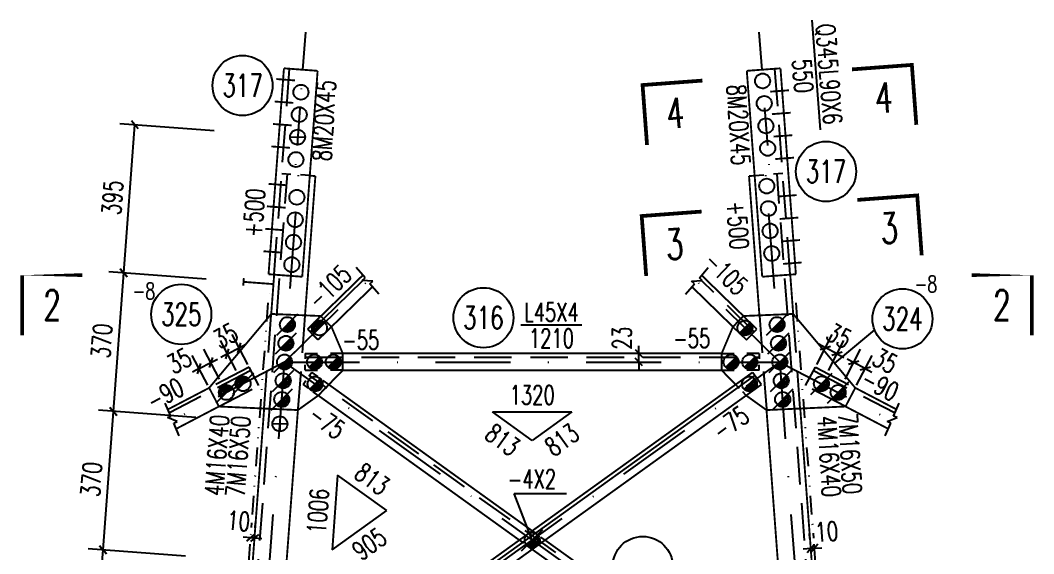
# Model space of a CAD drawing. Header units: millimetres. Extents: x 25936 to 26777, y -10793 to -10199.
# Drawn here: x 26075.6 to 26210.7, y -10381.1 to -10310 of the extents above; entities that cross this region are included whole.
import ezdxf
from ezdxf.enums import TextEntityAlignment as Align

# ---------------------------------------------------------------- set-up
doc = ezdxf.new("R2010")
doc.units = ezdxf.units.MM
doc.header["$LTSCALE"] = 10
for name, pattern in [('DASHDOT', [1, 0.5, -0.25, 0, -0.25]), ('DASHDOTX2', [2, 1, -0.5, 0, -0.5]), ('DASHED', [0.75, 0.5, -0.25]), ('DIVIDE2', [0.625, 0.25, -0.125, 0, -0.125, 0, -0.125])]:
    doc.linetypes.add(name, pattern=pattern)
for name, color, linetype in [('1', 1, 'DASHED'), ('2', 1, 'Continuous'), ('3', 1, 'Continuous'), ('4', 2, 'DASHDOTX2'), ('5', 2, 'DASHDOT'), ('7', 3, 'DIVIDE2')]:
    doc.layers.add(name, color=color, linetype=linetype)
doc.styles.add('DXT', font='simplex.shx', dxfattribs={"width": 0.72, "bigfont": 'hztxt.shx'})
doc.styles.get("Standard").update_dxf_attribs({"font": 'SIMPLEX.shx', "width": 0.7, "bigfont": 'gbhzfs.shx'})
doc.dimstyles.new('BZ$0', dxfattribs={"dimtxt": 2.5, "dimasz": 1, "dimexe": 2, "dimexo": 2, "dimgap": 1, "dimtad": 1, "dimdec": 0, "dimlfac": 20, "dimzin": 12, "dimdsep": 46, "dimtxsty": 'DXT', "dimblk": 'OBLIQUE', "dimcen": 0.09, "dimclrd": 1, "dimclre": 1, "dimclrt": 7, "dimadec": 4, "dimazin": 3, "dimtfac": 1.4, "dimtdec": 0, "dimtix": 1, "dimtmove": 2, "dimatfit": 3, "dimldrblk": 'OBLIQUE', "dimfxl": 1, "dimtolj": 1, "dimtzin": 0, "dimarcsym": 0})

# ---------------------------------------------------------------- blocks, each defined once
blk = doc.blocks.new('M16X50')
for p, q in [((-0.2828427124746191, -0.2828427124746191), (0.282842712474619, 0.282842712474619)), ((-0.1414200067520142, -0.1414200067520142), (0.1414200067520142, 0.1414200067520142))]:
    blk.add_line(p, q)
blk.add_circle((0, 0), 0.2000000029802322)
for radius in [0.1599984774463594, 0.1199988633531256, 0.0799992387231797, 0.0399996193615898]:
    blk.add_arc((0, 0), radius, 225.0000000000001, 45.00000000000005)
blk = doc.blocks.new('_Oblique')
at = {"color": 0, "linetype": 'ByBlock', "lineweight": -2}
blk.add_line((-0.5, -0.5), (0.5, 0.5), dxfattribs=at)
blk = doc.blocks.new('*D32')
at = {"layer": '3', "color": 1, "lineweight": -2}
for p, q in [((26101.44587418451, -10324.76367352339), (26088.88822183345, -10323.82448413197)), ((26089.40867787931, -10343.68175999059), (26090.88265161592, -10323.97364794391)), ((26100.37748957029, -10344.5021196636), (26087.41424809684, -10343.53259617865))]:
    blk.add_line(p, q, dxfattribs=at)
at = {"layer": 'Defpoints', "color": 0}
for p in [(26090.88265161592, -10323.97364794391), (26103.44030396699, -10324.91283733532), (26102.37191935276, -10344.65128347554)]:
    blk.add_point(p, dxfattribs=at)
at = {"layer": '3', "color": 1, "lineweight": -2}
for p, rotation in [((26090.88265161592, -10323.97364794391), 85.72279999990117), ((26089.40867787931, -10343.68175999059), 265.7227999999012)]:
    blk.add_blockref('_Oblique', p, dxfattribs=dict(at, rotation=rotation))
at = {"layer": '3', "color": 7, "insert": (26087.90193124234, -10333.65989467882), "char_height": 2.5, "attachment_point": 5, "rotation": 85.72279999990116, "style": 'DXT'}
blk.add_mtext('\\A1;395', dxfattribs=at)
blk = doc.blocks.new('*D33')
at = {"layer": '3', "color": 1, "lineweight": -2}
for p, q in [((26100.37748957029, -10344.5021196636), (26087.41424809681, -10343.53259617865)), ((26088.02891227132, -10362.13024012572), (26089.40867787928, -10343.68175999058)), ((26098.99798957028, -10362.95061966361), (26086.03448248886, -10361.98107631379))]:
    blk.add_line(p, q, dxfattribs=at)
at = {"layer": 'Defpoints', "color": 0}
for p in [(26089.40867787928, -10343.68175999058), (26102.37191935276, -10344.65128347554), (26100.99241935275, -10363.09978347554)]:
    blk.add_point(p, dxfattribs=at)
at = {"layer": '3', "color": 1, "lineweight": -2}
for p, rotation in [((26089.40867787928, -10343.68175999058), 85.72279999990117), ((26088.02891227132, -10362.13024012572), 265.7227999999012)]:
    blk.add_blockref('_Oblique', p, dxfattribs=dict(at, rotation=rotation))
at = {"layer": '3', "color": 7, "insert": (26086.47506157002, -10352.73819076973), "char_height": 2.5, "attachment_point": 5, "rotation": 85.72279999990116, "style": 'DXT'}
blk.add_mtext('\\A1;370', dxfattribs=at)
blk = doc.blocks.new('*D34')
at = {"layer": '3', "color": 1, "lineweight": -2}
for p, q in [((26098.99798957028, -10362.95061966361), (26086.03448248892, -10361.98107631379)), ((26086.64914388221, -10380.57875744794), (26088.02891227139, -10362.13024012572)), ((26097.61798957028, -10381.3991196636), (26084.65471409974, -10380.429593636))]:
    blk.add_line(p, q, dxfattribs=at)
at = {"layer": 'Defpoints', "color": 0}
for p in [(26088.02891227139, -10362.13024012572), (26100.99241935275, -10363.09978347554), (26099.61241935275, -10381.54828347554)]:
    blk.add_point(p, dxfattribs=at)
at = {"layer": '3', "color": 1, "lineweight": -2}
for p, rotation in [((26088.02891227139, -10362.13024012572), 85.72279999990117), ((26086.64914388221, -10380.57875744794), 265.7227999999012)]:
    blk.add_blockref('_Oblique', p, dxfattribs=dict(at, rotation=rotation))
at = {"layer": '3', "color": 7, "insert": (26085.09529457152, -10371.18668949841), "char_height": 2.5, "attachment_point": 5, "rotation": 85.72279999990116, "style": 'DXT'}
blk.add_mtext('\\A1;370', dxfattribs=at)
blk = doc.blocks.new('*D35')
at = {"layer": '3', "color": 1, "lineweight": -2}
for p, q in [((26097.61798957028, -10381.3991196636), (26084.65471409975, -10380.429593636)), ((26085.26937827427, -10399.02723758307), (26086.64914388222, -10380.57875744794)), ((26096.23848957026, -10399.84761966361), (26083.2749484918, -10398.87807377113))]:
    blk.add_line(p, q, dxfattribs=at)
at = {"layer": 'Defpoints', "color": 0}
for p in [(26086.64914388222, -10380.57875744794), (26099.61241935275, -10381.54828347554), (26098.23291935274, -10399.99678347554)]:
    blk.add_point(p, dxfattribs=at)
at = {"layer": '3', "color": 1, "lineweight": -2}
for p, rotation in [((26086.64914388222, -10380.57875744794), 85.72279999990117), ((26085.26937827427, -10399.02723758307), 265.7227999999012)]:
    blk.add_blockref('_Oblique', p, dxfattribs=dict(at, rotation=rotation))
at = {"layer": '3', "color": 7, "insert": (26083.71552757297, -10389.63518822708), "char_height": 2.5, "attachment_point": 5, "rotation": 85.72279999990116, "style": 'DXT'}
blk.add_mtext('\\A1;370', dxfattribs=at)
blk = doc.blocks.new('M20X45')
blk.add_circle((0, 0), 0.2000000029802322)
blk = doc.blocks.new('M16X40')
blk.add_line((-0.1414200067520142, -0.1414200067520142), (0.1414200067520142, 0.1414200067520142))
blk.add_circle((0, 0), 0.2000000029802322)
for radius in [0.1599984774463594, 0.1199988633531256, 0.0799992387231797, 0.0399996193615898]:
    blk.add_arc((0, 0), radius, 225.0000000000001, 45.00000000000005)
blk = doc.blocks.new('*D77')
at = {"color": 1, "lineweight": -2}
for p, q in [((26181.74751672269, -10355.86043586868), (26183.8253160129, -10351.88272831878)), ((26183.29841777615, -10356.6705660926), (26185.37621706637, -10352.69285854269)), ((26182.89931758948, -10353.65544570173), (26182.012958898, -10353.19244649002)), ((26184.45021864294, -10354.46557592565), (26182.89931758948, -10353.65544570173)), ((26184.45021864294, -10354.46557592565), (26185.33657733442, -10354.92857513736))]:
    blk.add_line(p, q, dxfattribs=at)
at = {"layer": 'Defpoints', "color": 0}
for p in [(26182.89931758948, -10353.65544570173), (26180.82151829926, -10357.63315325163), (26182.37241935273, -10358.44328347555)]:
    blk.add_point(p, dxfattribs=at)
at = {"color": 1, "lineweight": -2}
for p, rotation in [((26182.89931758948, -10353.65544570173), 332.4191888642363), ((26184.45021864294, -10354.46557592565), 152.4191888642362)]:
    blk.add_blockref('_Oblique', p, dxfattribs=dict(at, rotation=rotation))
at = {"color": 7, "insert": (26184.71651634256, -10352.06620375787), "char_height": 2.5, "attachment_point": 5, "rotation": 332.4191888642363, "style": 'DXT'}
blk.add_mtext('\\A1;35', dxfattribs=at)
blk = doc.blocks.new('*D79')
at = {"color": 1, "lineweight": -2}
for p, q in [((26180.84593530164, -10379.03895476121), (26180.7983934407, -10378.40328808334)), ((26181.34453573205, -10379.00166416041), (26181.29699387111, -10378.36599748254)), ((26180.94755793874, -10380.3977178145), (26179.95034307316, -10380.47230006351)), ((26180.94755793874, -10380.3977178145), (26181.44615836915, -10380.3604272137)), ((26181.44615836915, -10380.3604272137), (26182.44337323472, -10380.28584496469))]:
    blk.add_line(p, q, dxfattribs=at)
at = {"layer": 'Defpoints', "color": 0}
for p in [(26180.99509979967, -10381.03338449236), (26181.44615836915, -10380.3604272137), (26181.49370023008, -10380.99609389157)]:
    blk.add_point(p, dxfattribs=at)
at = {"color": 1, "lineweight": -2}
for p, rotation in [((26181.44615836915, -10380.3604272137), 184.2772197102743), ((26180.94755793874, -10380.3977178145), 4.277219710274336)]:
    blk.add_blockref('_Oblique', p, dxfattribs=dict(at, rotation=rotation))
at = {"color": 7, "insert": (26183.07121513941, -10378.13533906654), "char_height": 2.5, "attachment_point": 5, "rotation": 4.277219710274306, "style": 'DXT'}
blk.add_mtext('\\A1;10', dxfattribs=at)
blk = doc.blocks.new('*D80')
at = {"color": 1, "lineweight": -2}
for p, q in [((26185.51446755914, -10357.82852300329), (26187.59226684936, -10353.85081545339)), ((26186.66626842593, -10355.62353283634), (26185.77990973446, -10355.16053362463)), ((26187.06536861261, -10358.63865322721), (26189.14316790282, -10354.66094567731)), ((26188.2171694794, -10356.43366306026), (26186.66626842593, -10355.62353283634)), ((26188.2171694794, -10356.43366306026), (26189.10352817087, -10356.89666227197))]:
    blk.add_line(p, q, dxfattribs=at)
at = {"layer": 'Defpoints', "color": 0}
for p in [(26186.66626842593, -10355.62353283634), (26184.58846913572, -10359.60124038624), (26186.13937018918, -10360.41137061016)]:
    blk.add_point(p, dxfattribs=at)
at = {"color": 1, "lineweight": -2}
for p, rotation in [((26186.66626842593, -10355.62353283634), 332.4191888642363), ((26188.2171694794, -10356.43366306026), 152.4191888642362)]:
    blk.add_blockref('_Oblique', p, dxfattribs=dict(at, rotation=rotation))
at = {"color": 7, "insert": (26190.8578046688, -10355.38960016811), "char_height": 2.5, "attachment_point": 5, "rotation": 332.4191888642363, "style": 'DXT'}
blk.add_mtext('\\A1;35', dxfattribs=at)
blk = doc.blocks.new('*D81')
at = {"color": 1, "lineweight": -2}
for p, q in [((26104.3674209293, -10356.6705660926), (26102.28962163909, -10352.6928585427)), ((26105.91832198277, -10355.86043586868), (26103.84052269256, -10351.88272831878)), ((26103.21562006251, -10354.46557592566), (26104.76652111598, -10353.65544570174)), ((26104.76652111598, -10353.65544570174), (26105.65287980746, -10353.19244649002)), ((26103.21562006251, -10354.46557592566), (26102.32926137104, -10354.92857513737))]:
    blk.add_line(p, q, dxfattribs=at)
at = {"layer": 'Defpoints', "color": 0}
for p in [(26104.76652111598, -10353.65544570174), (26106.84432040619, -10357.63315325163), (26105.29341935272, -10358.44328347555)]:
    blk.add_point(p, dxfattribs=at)
at = {"color": 1, "lineweight": -2}
for p, rotation in [((26103.21562006251, -10354.46557592566), 27.5808111357637), ((26104.76652111598, -10353.65544570174), 207.5808111357637)]:
    blk.add_blockref('_Oblique', p, dxfattribs=dict(at, rotation=rotation))
at = {"color": 7, "insert": (26102.94932236289, -10352.06620375788), "char_height": 2.5, "attachment_point": 5, "rotation": 27.580811135763728, "style": 'DXT'}
blk.add_mtext('\\A1;35', dxfattribs=at)
blk = doc.blocks.new('*D82')
at = {"color": 1, "lineweight": -2}
for p, q in [((26106.42702602305, -10377.58795843003), (26106.47456788399, -10376.95229175217)), ((26106.92562645346, -10377.62524903083), (26106.9731683144, -10376.98958235296)), ((26106.32540338595, -10378.94672148332), (26105.32818852037, -10378.87213923431)), ((26106.82400381636, -10378.98401208412), (26106.32540338595, -10378.94672148332)), ((26106.82400381636, -10378.98401208412), (26107.82121868194, -10379.05859433313))]:
    blk.add_line(p, q, dxfattribs=at)
at = {"layer": 'Defpoints', "color": 0}
for p in [(26106.27786152502, -10379.58238816119), (26106.32540338595, -10378.94672148332), (26106.77646195543, -10379.61967876199)]:
    blk.add_point(p, dxfattribs=at)
at = {"color": 1, "lineweight": -2}
for p, rotation in [((26106.32540338595, -10378.94672148332), 355.7227802897257), ((26106.82400381636, -10378.98401208412), 175.7227802897257)]:
    blk.add_blockref('_Oblique', p, dxfattribs=dict(at, rotation=rotation))
at = {"color": 7, "insert": (26104.70034661575, -10376.72163333616), "char_height": 2.5, "attachment_point": 5, "rotation": 355.7227802897257, "style": 'DXT'}
blk.add_mtext('\\A1;10', dxfattribs=at)
blk = doc.blocks.new('*D83')
at = {"color": 1, "lineweight": -2}
for p, q in [((26102.15137114631, -10357.82852300329), (26100.0735718561, -10353.85081545339)), ((26100.60047009284, -10358.63865322721), (26098.52267080263, -10354.66094567731)), ((26100.99957027952, -10355.62353283634), (26101.885928971, -10355.16053362463)), ((26099.44866922605, -10356.43366306026), (26098.56231053458, -10356.89666227198)), ((26099.44866922605, -10356.43366306026), (26100.99957027952, -10355.62353283634))]:
    blk.add_line(p, q, dxfattribs=at)
at = {"layer": 'Defpoints', "color": 0}
for p in [(26100.99957027952, -10355.62353283634), (26101.52646851627, -10360.41137061016), (26103.07736956973, -10359.60124038624)]:
    blk.add_point(p, dxfattribs=at)
at = {"color": 1, "lineweight": -2}
for p, rotation in [((26100.99957027952, -10355.62353283634), 207.5808111357637), ((26099.44866922605, -10356.43366306026), 27.5808111357637)]:
    blk.add_blockref('_Oblique', p, dxfattribs=dict(at, rotation=rotation))
at = {"color": 7, "insert": (26096.80803403668, -10355.38960016811), "char_height": 2.5, "attachment_point": 5, "rotation": 27.580811135763728, "style": 'DXT'}
blk.add_mtext('\\A1;35', dxfattribs=at)
blk = doc.blocks.new('*D84')
at = {"color": 1, "lineweight": -2}
for p, q in [((26158.04006541695, -10354.39928347554), (26158.04006541695, -10353.39928347554)), ((26158.04006541695, -10355.54928347554), (26158.04006541695, -10354.39928347554)), ((26158.04006541695, -10355.54928347554), (26158.04006541695, -10356.54928347554))]:
    blk.add_line(p, q, dxfattribs=at)
at = {"layer": 'Defpoints', "color": 0}
for p in [(26158.04006541694, -10354.39928347554), (26158.04006541695, -10354.39928347554), (26158.04006541694, -10355.54928347554)]:
    blk.add_point(p, dxfattribs=at)
at = {"color": 1, "lineweight": -2}
for p, rotation in [((26158.04006541695, -10354.39928347554), 270), ((26158.04006541695, -10355.54928347554), 90)]:
    blk.add_blockref('_Oblique', p, dxfattribs=dict(at, rotation=rotation))
at = {"color": 7, "insert": (26155.79006541694, -10352.38456122881), "char_height": 2.5, "attachment_point": 5, "rotation": 90, "style": 'DXT'}
blk.add_mtext('\\A1;23', dxfattribs=at)

msp = doc.modelspace()

# ---------------------------------------------------------------- linework, layer by layer
for p, q in [((26181.09622032699, -10310.03573324133), (26182.18672032698, -10324.61973324133)), ((26121.55855375689, -10344.3566267572), (26120.37246228422, -10342.96397403899)), ((26166.10728494856, -10344.3566267572), (26167.29337642123, -10342.96397403899)), ((26114.24391935271, -10351.52728347555), (26121.26335650503, -10344.68766683841)), ((26121.17789944749, -10344.68082160098), (26121.55855375689, -10344.3566267572)), ((26122.58759775385, -10344.79374053223), (26121.17789944749, -10344.68082160098)), ((26165.07824095159, -10344.79374053223), (26166.48793925796, -10344.68082160098)), ((26166.48793925796, -10344.68082160098), (26166.10728494856, -10344.3566267572)), ((26122.20694344445, -10345.11793537601), (26122.58759775385, -10344.79374053223)), ((26123.39303491712, -10346.51058809423), (26122.20694344445, -10345.11793537601)), ((26164.27280378833, -10346.51058809423), (26165.458895261, -10345.11793537601)), ((26165.458895261, -10345.11793537601), (26165.07824095159, -10344.79374053223)), ((26150.45791935271, -10350.64928347554), (26142.33291935271, -10350.64928347554)), ((26110.24191935271, -10402.80278347554), (26173.49641935271, -10357.33228347554)), ((26095.67353403666, -10362.76416282709), (26094.94192248858, -10361.04695927806)), ((26191.99230466879, -10362.76416282709), (26192.72391621688, -10361.04695927806)), ((26095.21354233372, -10362.96014148209), (26095.67353403666, -10362.76416282709)), ((26096.52548304961, -10363.48816757799), (26095.21354233372, -10362.96014148209)), ((26096.06549134666, -10363.68414623299), (26096.52548304961, -10363.48816757799)), ((26191.14035565584, -10363.48816757799), (26192.45229637174, -10362.96014148209)), ((26191.60034735879, -10363.68414623299), (26191.14035565584, -10363.48816757799)), ((26192.45229637174, -10362.96014148209), (26191.99230466879, -10362.76416282709)), ((26096.79710289475, -10365.40134978202), (26096.06549134666, -10363.68414623299)), ((26190.8687358107, -10365.40134978202), (26191.60034735879, -10363.68414623299))]:
    msp.add_line(p, q)
at = {"color": 3}
msp.add_line((26189.4412756292, -10351.25609831597), (26184.12940127116, -10355.71844904533), dxfattribs=at)
for points, const_width in [([(26108.69891935269, -10343.85778347554), (26110.74991935272, -10316.43428347554)], 0.25), ([(26110.74991935272, -10316.43428347554), (26115.23741935271, -10316.76978347554)], 0.25), ([(26176.91591935269, -10316.43428347554), (26172.4284193527, -10316.76978347554)], 0.25), ([(26178.96691935273, -10343.85778347554), (26176.91591935269, -10316.43428347554)], 0.25), ([(26115.23741935271, -10316.76978347554), (26113.18641935271, -10344.19328347554)], 0.25), ([(26172.4284193527, -10316.76978347554), (26174.47941935268, -10344.19328347554)], 0.25), ([(26114.94141935271, -10330.78678347553), (26113.55401091208, -10349.33599285586)], 0.25), ([(26114.19341935272, -10330.73078347554), (26114.94141935271, -10330.78678347553)], 0.25), ([(26173.4724193527, -10330.73078347554), (26172.72441935271, -10330.78678347553)], 0.25), ([(26172.72441935271, -10330.78678347553), (26174.11182779333, -10349.33599285586)], 0.25), ([(26113.18641935271, -10344.19328347554), (26108.69891935269, -10343.85778347554)], 0.25), ([(26109.0553485924, -10349.14887071247), (26109.44691935271, -10343.91328347553)], 0.25), ([(26113.89541935272, -10351.16928347554), (26121.25405417038, -10343.99909769083)], 0.25), ([(26171.97998132527, -10349.42466714438), (26166.41184203262, -10343.99903017992)], 0.25), ([(26174.47941935268, -10344.19328347554), (26178.96691935273, -10343.85778347554)], 0.25), ([(26178.61032209874, -10349.14662423881), (26178.21891935271, -10343.91328347553)], 0.25), ([(26122.55366114793, -10345.52503496599), (26115.2909193527, -10352.60178347554)], 0.25), ([(26165.11217031898, -10345.52504346514), (26170.58429058472, -10350.85701518088)], 0.25), ([(26109.05534859244, -10349.14887071247), (26100.78550051953, -10358.99309779984)], 0.2499999999999999), ([(26115.68585738019, -10349.42466714438), (26109.05534859244, -10349.14887071247)], 0.2499999999999999), ([(26170.58429058472, -10350.85701518088), (26171.97998132527, -10349.42466714438)], 0.25), ([(26171.97998132527, -10349.42466714438), (26178.61049011302, -10349.14887071247)], 0.25), ([(26178.61049011302, -10349.14887071247), (26186.88033818592, -10358.99309779984)], 0.25), ([(26115.2909193527, -10352.60178347554), (26113.89541935272, -10351.16928347554)], 0.25), ([(26118.58291935274, -10354.39928347554), (26117.08154812072, -10350.85701518088)], 0.25), ([(26169.0829193527, -10354.39928347554), (26170.58429058472, -10350.85701518088)], 0.25), ([(26118.58291935271, -10356.64928347554), (26118.58291935271, -10354.39928347554)], 0.25), ([(26118.58291935271, -10354.39928347554), (26169.08291935271, -10354.39928347554)], 0.25), ([(26169.08291935271, -10356.64928347554), (26169.08291935271, -10354.39928347554)], 0.25), ([(26109.94991935271, -10402.39678347553), (26173.20441935269, -10356.92628347554)], 0.25), ([(26115.32391935272, -10360.00928347554), (26118.58291935271, -10356.64928347554)], 0.25), ([(26169.08291935271, -10356.64928347554), (26118.58291935271, -10356.64928347554)], 0.25), ([(26170.93441935273, -10358.55828347554), (26169.08291935271, -10356.64928347554)], 0.25), ([(26173.20441935269, -10356.92628347554), (26174.37191935273, -10358.55028347553)], 0.25), ([(26100.78550051953, -10358.99309779984), (26095.29008310253, -10361.86414517879)], 0.2499999999999999), ([(26102.08216184241, -10361.47501268217), (26100.78550051953, -10358.99309779984)], 0.2499999999999999), ([(26174.37191935273, -10358.55028347553), (26111.11741935272, -10404.02078347554)], 0.25), ([(26143.83291935274, -10378.04028347554), (26116.73141935269, -10358.55828347554)], 0.25), ([(26185.58367686305, -10361.47501268217), (26186.88033818592, -10358.99309779984)], 0.25), ([(26186.88033818592, -10358.99309779984), (26192.37575560292, -10361.86414517879)], 0.25), ([(26112.61041935271, -10361.94978347554), (26115.32391935272, -10360.00928347554)], 0.25), ([(26115.32391935272, -10360.00928347554), (26142.11991935269, -10379.27178347553)], 0.25), ([(26175.05541935268, -10361.94978347554), (26172.3419193527, -10360.00928347554)], 0.25), ([(26096.39105579626, -10364.44829550011), (26102.08216184418, -10361.47501268124)], 0.2499999999999999), ([(26112.61045004811, -10361.94937302418), (26102.08216184241, -10361.47501268217)], 0.2499999999999999), ([(26105.49178160424, -10396.7963657056), (26108.11315080964, -10361.74674365431)], 0.25), ([(26112.61041935271, -10361.94978347554), (26109.97935705988, -10397.13177881962)], 0.25), ([(26175.05538865735, -10361.94937302418), (26185.58367686305, -10361.47501268217)], 0.25), ([(26175.05541935268, -10361.94978347554), (26177.68650511036, -10397.1320925862)], 0.25), ([(26182.17406305087, -10396.79644525739), (26179.55299418646, -10361.75083898468)], 0.25), ([(26191.2747829092, -10364.44829550011), (26185.58367686127, -10361.47501268124)], 0.25), ([(26174.58770823299, -10400.1483394769), (26145.5459193527, -10379.27178347553)], 0.25), ([(26143.83291935274, -10380.50328347554), (26173.13217569706, -10401.56509754771)], 0.25)]:
    msp.add_lwpolyline(points, dxfattribs=dict(const_width=const_width))
at = {"color": 2}
for points, const_width in [([(26186.4461931305, -10316.57648179585), (26194.42391314669, -10315.97983839865), (26195.0205565439, -10323.95755841483)], 0.4999999999999998), ([(26166.51555627537, -10318.06708228958), (26158.53783763446, -10318.66374407537), (26159.13449942024, -10326.64146271628)], 0.4999999999999998), ([(26187.1589099825, -10333.96000852951), (26195.13662999869, -10333.3633651323), (26195.7332733959, -10341.34108514848)], 0.4999999999999998), ([(26166.40248222856, -10335.51236703516), (26158.4247629, -10336.10901962665), (26159.02141549147, -10344.08673895519)], 0.4999999999999999), ([(26083.8637562491, -10343.97459480548), (26075.8637562491, -10343.97459480547), (26075.86375624907, -10351.97459480547)], 0.5), ([(26202.41260998436, -10343.97459480548), (26210.41260998437, -10343.97459480547), (26210.4126099844, -10351.97459480547)], 0.5)]:
    msp.add_lwpolyline(points, dxfattribs=dict(at, const_width=const_width))
for centre in [(26105.23753410645, -10318.71723486923), (26182.98300345326, -10330.17121552347), (26097.07015667554, -10349.19905561612), (26137.33291935271, -10349.64928347554), (26193.16756933186, -10349.80188538743), (26158.56091935272, -10382.77728347554)]:
    msp.add_circle(centre, 4)
at = {"layer": '1'}
for p, q in [((26109.44691935271, -10343.91328347554), (26111.4979193527, -10316.49028347554)), ((26178.2189193527, -10343.91328347554), (26176.16791935271, -10316.49028347554)), ((26085.17541935271, -10678.49828347554), (26111.2014193527, -10330.50728347554)), ((26110.4539193527, -10330.45128347554), (26111.6879193527, -10330.54328347554)), ((26110.4539193527, -10330.45128347554), (26110.4539193527, -10330.45128347554)), ((26110.4539193527, -10330.45128347554), (26110.4539193527, -10330.45128347554)), ((26114.19341935271, -10330.73078347554), (26112.95941935271, -10330.63828347554)), ((26173.4724193527, -10330.73078347554), (26174.7064193527, -10330.63828347554)), ((26177.21191935271, -10330.45128347554), (26175.97791935271, -10330.54328347554)), ((26202.4904193527, -10678.49828347554), (26176.46441935271, -10330.50728347554)), ((26177.21191935271, -10330.45128347554), (26177.21191935271, -10330.45128347554)), ((26177.21191935271, -10330.45128347554), (26177.21191935271, -10330.45128347554)), ((26173.4219193527, -10351.52728347555), (26166.40248220043, -10344.68766683841)), ((26108.11315080967, -10361.74674365432), (26109.05534859244, -10349.14887071247)), ((26113.55401244511, -10349.33599291962), (26112.61041935272, -10361.94978347554)), ((26117.08154812072, -10350.85701518088), (26115.68585738018, -10349.42466714438)), ((26173.77041935269, -10351.16928347554), (26171.97998132527, -10349.42466714438)), ((26174.1118262603, -10349.33599291962), (26175.05541935269, -10361.94978347554)), ((26179.55268789578, -10361.74674365432), (26178.61049011302, -10349.14887071247)), ((26170.58429058472, -10350.85701518088), (26172.3749193527, -10352.60178347554)), ((26172.3749193527, -10352.60178347554), (26173.77041935269, -10351.16928347554)), ((26113.58291935271, -10354.39928347554), (26113.58291935271, -10355.14178347554)), ((26113.58291935271, -10354.39928347554), (26115.23291935272, -10354.39928347554)), ((26113.58291935271, -10354.89928347554), (26174.0829193527, -10354.89928347554)), ((26118.58291935271, -10354.39928347554), (26116.9329193527, -10354.39928347554)), ((26169.0829193527, -10354.39928347554), (26170.73291935271, -10354.39928347554)), ((26174.0829193527, -10354.39928347554), (26172.43291935269, -10354.39928347554)), ((26174.0829193527, -10354.39928347554), (26174.0829193527, -10355.14178347554)), ((26106.33491935275, -10356.65828347555), (26095.48677486471, -10362.32581065273)), ((26106.10341935275, -10356.21478347555), (26100.78550051953, -10358.99309779984)), ((26107.39991935272, -10358.69678347555), (26106.10341935275, -10356.21478347555)), ((26113.58291935271, -10356.64928347554), (26113.58291935271, -10355.90678347554)), ((26113.58291935271, -10356.64928347554), (26115.23291935272, -10356.64928347554)), ((26118.58291935271, -10356.64928347554), (26116.9329193527, -10356.64928347554)), ((26169.0829193527, -10356.64928347554), (26170.73291935271, -10356.64928347554)), ((26174.0829193527, -10356.64928347554), (26172.43291935269, -10356.64928347554)), ((26174.0829193527, -10356.64928347554), (26174.0829193527, -10355.90678347554)), ((26180.26591935273, -10358.69678347555), (26181.5624193527, -10356.21478347555)), ((26181.3309193527, -10356.65828347555), (26192.17906384074, -10362.32581065273)), ((26181.5624193527, -10356.21478347555), (26186.88033818592, -10358.99309779984)), ((26113.2939193527, -10358.55028347554), (26113.67941935271, -10358.01428347554)), ((26114.46141935271, -10356.92628347554), (26114.07641935272, -10357.46228347554)), ((26177.4239193527, -10402.80278347554), (26114.1694193527, -10357.33228347554)), ((26114.46141935271, -10356.92628347554), (26115.2104193527, -10357.46478347554)), ((26116.7314193527, -10358.55828347554), (26115.9824193527, -10358.01928347554)), ((26102.08216184241, -10361.47501268217), (26107.39991935272, -10358.69678347555)), ((26113.2939193527, -10358.55028347554), (26113.96391935269, -10359.03178347554)), ((26115.32391935271, -10360.00928347554), (26114.65441935271, -10359.52778347554)), ((26170.93441935271, -10358.55828347554), (26171.39891935269, -10359.03678347554)), ((26172.3419193527, -10360.00928347554), (26171.87741935272, -10359.53028347554)), ((26185.58367686305, -10361.47501268217), (26180.26591935273, -10358.69678347555)), ((26143.83291935272, -10378.04028347554), (26144.3984193527, -10378.44628347554)), ((26142.11991935271, -10379.27178347554), (26142.68491935269, -10379.67778347554)), ((26145.5459193527, -10379.27178347554), (26144.98091935272, -10378.86528347554)), ((26143.83291935272, -10380.50328347554), (26143.26741935271, -10380.09678347554))]:
    msp.add_line(p, q, dxfattribs=at)
at = {"layer": '2'}
for p, q in [((26141.41164398042, -10373.07715124828), (26148.41164398043, -10373.07715124828)), ((26143.83291935272, -10379.27178347554), (26141.41164398042, -10373.07715124828))]:
    msp.add_line(p, q, dxfattribs=at)
at = {"layer": '2', "const_width": 0.25}
for points in [[(26112.23341935273, -10318.04928347554), (26109.74041935271, -10317.86278347554)], [(26175.54391935272, -10319.54528347554), (26178.03691935271, -10319.35878347554)], [(26112.0099193527, -10321.04078347554), (26109.51691935269, -10320.85428347554)], [(26175.76791935271, -10322.53678347554), (26178.26091935269, -10322.35028347554)], [(26111.78591935272, -10324.03278347553), (26109.2929193527, -10323.84628347554)], [(26113.5718366224, -10325.59578347554), (26112.57183662243, -10325.59578347554), (26112.57183662243, -10326.59578347555), (26112.57183662243, -10325.59578347554), (26111.5718366224, -10325.59578347554)], [(26175.9914193527, -10325.52828347554), (26178.48441935272, -10325.34178347554)], [(26111.5624193527, -10327.02428347554), (26109.06941935271, -10326.83778347554)], [(26176.21541935272, -10328.52028347554), (26178.7084193527, -10328.33378347554)], [(26111.1894193527, -10332.01028347554), (26108.69641935272, -10331.82378347554)], [(26176.58841935271, -10333.50628347554), (26179.0814193527, -10333.31978347554)], [(26110.96591935271, -10335.00178347554), (26108.47291935272, -10334.81578347554)], [(26176.8119193527, -10336.49778347554), (26179.30491935269, -10336.31128347554)], [(26110.74191935269, -10337.99378347554), (26108.24891935271, -10337.80728347553)], [(26177.03591935272, -10339.48928347553), (26179.5289193527, -10339.30278347554)], [(26110.5184193527, -10340.98528347555), (26108.02541935271, -10340.79878347554)], [(26177.25941935271, -10342.48128347554), (26179.7524193527, -10342.29478347554)], [(26109.35241935273, -10345.17328347554), (26105.36391935275, -10344.87478347554), (26105.32641935275, -10345.37378347554), (26105.40091935274, -10344.37628347553)], [(26111.21641935276, -10363.78928347554), (26110.21641935273, -10363.78928347554), (26110.21641935273, -10364.78928347554), (26110.21641935273, -10363.78928347554), (26109.21641935276, -10363.78928347554)]]:
    msp.add_lwpolyline(points, dxfattribs=at)
at = {"layer": '2'}
for centre in [(26174.98241935272, -10324.09978347554), (26110.21641935273, -10363.78928347554)]:
    msp.add_circle(centre, 1, dxfattribs=at)
at = {"layer": '3'}
for p, q in [((26138.5529193527, -10362.19178347554), (26149.11291935271, -10362.19178347554)), ((26143.83291935272, -10365.98728347554), (26138.5529193527, -10362.19178347554)), ((26149.11291935271, -10362.19178347554), (26143.83291935272, -10365.98728347554)), ((26117.9074798011, -10370.59989831055), (26117.1614798011, -10380.57189831055)), ((26124.47047980109, -10375.31789831055), (26117.9074798011, -10370.59989831055)), ((26117.1614798011, -10380.57189831055), (26124.47047980109, -10375.31789831055))]:
    msp.add_line(p, q, dxfattribs=at)
at = {"layer": '4'}
for p, q in [((26084.58291935269, -10706.53228347554), (26112.77191935271, -10329.62178347554)), ((26203.08291935272, -10706.53228347554), (26174.8939193527, -10329.62178347554)), ((26110.83291935269, -10355.54928347554), (26121.92562605184, -10344.74071561423)), ((26176.83291935272, -10355.54928347554), (26165.74021265358, -10344.74071561423)), ((26110.83291935273, -10355.54928347554), (26096.02374363747, -10363.28622895398)), ((26107.08291935269, -10405.68978347554), (26176.83291935272, -10355.54928347554)), ((26110.83291935269, -10355.54928347554), (26176.83291935272, -10355.54928347554)), ((26180.58291935272, -10405.68978347554), (26110.83291935269, -10355.54928347554)), ((26176.83291935272, -10355.54928347554), (26191.64209506798, -10363.28622895398))]:
    msp.add_line(p, q, dxfattribs=at)
at = {"layer": '5'}
for p, q in [((26113.61591935271, -10311.63478347554), (26112.23591935272, -10330.08328347554)), ((26174.0499193527, -10311.63478347554), (26175.42991935269, -10330.08328347554))]:
    msp.add_line(p, q, dxfattribs=at)
at = {"layer": '7'}
for p, q in [((26103.66933935272, -10414.45963347554), (26108.76181935274, -10346.36974847554)), ((26183.99649935273, -10414.45963347554), (26178.90401935271, -10346.36974847554))]:
    msp.add_line(p, q, dxfattribs=at)

# ---------------------------------------------------------------- block references
at = {"layer": '2', "xscale": 5, "yscale": 5, "zscale": 5}
for name, p in [('M20X45', (26174.53491935271, -10318.11628347554)), ('M20X45', (26113.01941935272, -10319.61228347554)), ('M20X45', (26174.7584193527, -10321.10828347554)), ('M20X45', (26112.7954193527, -10322.60378347554)), ('M20X45', (26174.98241935272, -10324.09978347554)), ('M20X45', (26112.57191935271, -10325.59578347554)), ('M20X45', (26175.20591935271, -10327.09128347554)), ('M20X45', (26112.34791935269, -10328.58728347554)), ('M20X45', (26175.08041935271, -10332.11478347554)), ('M20X45', (26112.47391935271, -10333.61078347554)), ('M20X45', (26175.30391935271, -10335.10628347554)), ('M20X45', (26112.2499193527, -10336.60228347554)), ('M20X45', (26175.52791935272, -10338.09778347554)), ('M20X45', (26112.0264193527, -10339.59378347554)), ('M20X45', (26175.75141935272, -10341.08978347554)), ('M20X45', (26111.80241935272, -10342.58528347554)), ('M16X50', (26111.20591935269, -10350.56328347554)), ('M16X50', (26176.45991935272, -10350.56328347554)), ('M16X50', (26111.01941935271, -10353.05628347554)), ('M16X50', (26176.6464193527, -10353.05628347554)), ('M16X50', (26110.83291935269, -10355.54928347554)), ('M16X50', (26176.83291935272, -10355.54928347554)), ('M16X40', (26114.83291935271, -10355.54928347554)), ('M16X40', (26117.33291935271, -10355.54928347554)), ('M16X40', (26170.3329193527, -10355.54928347554)), ('M16X40', (26172.8329193527, -10355.54928347554)), ('M16X50', (26110.64641935271, -10358.04228347554)), ('M16X50', (26177.0194193527, -10358.04228347554)), ('M16X40', (26114.89291935272, -10358.46778347554)), ('M16X40', (26172.77291935269, -10358.46778347554)), ('M16X50', (26110.45991935269, -10360.53528347554)), ('M16X50', (26177.20591935272, -10360.53528347554)), ('M16X50', (26143.83291935272, -10379.27178347554))]:
    msp.add_blockref(name, p, dxfattribs=at)
at = {"layer": '2', "color": 3}
for name, p, xscale, yscale, zscale in [('M16X40', (26115.48517527997, -10351.00983450732), -4.999999602638127, -4.999999602636308, 4.999999602635713), ('M16X40', (26172.18066342547, -10351.00983450732), 4.999999735089659, 4.999999735089659, 4.999999735090472), ('M16X50', (26103.07741935275, -10359.60078347555), -4.999999867548468, -4.99999986754483, 4.999999867545234), ('M16X50', (26105.29341935272, -10358.44328347555), -4.999999867548468, -4.99999986754483, 4.999999867545234), ('M16X50', (26182.37241935273, -10358.44328347555), 4.999999867548468, 4.99999986754483, 4.999999867545234), ('M16X50', (26184.5884193527, -10359.60078347555), 4.999999867548468, 4.99999986754483, 4.999999867545234)]:
    msp.add_blockref(name, p, dxfattribs=dict(at, xscale=xscale, yscale=yscale, zscale=zscale))

# ---------------------------------------------------------------- texts
at = {"width": 0.7}
for s, rotation, p in [('Q345L90X6', 274.2772000000954, (26182.14022032699, -10317.29023324133)), ('550', 274.2772000000954, (26178.64972032698, -10317.55123324133)), ('+500', 85.7227999999046, (26108.00467056235, -10335.75963889217)), ('+500', 274.2772000000954, (26169.99141413201, -10337.42821311378)), ('-105', 315.7432000001821, (26168.75796019265, -10344.63221256754)), ('-105', 44.25679999981789, (26117.6689193527, -10346.44478347555)), ('-90', 27.58449999998658, (26095.49075303397, -10360.91373175151)), ('-90', 332.4155000000135, (26189.60596958387, -10359.74064056179)), ('-75', 35.71080000027086, (26170.9863864274, -10364.71044127104)), ('-75', 324.2891999997291, (26115.71885763435, -10364.54927320178))]:
    msp.add_text(s, height=2.5, rotation=rotation, dxfattribs=at).set_placement(p, align=Align.CENTER)
for s, p in [('317', (26105.23737910643, -10318.71733486924)), ('317', (26182.98287345326, -10330.17141552346)), ('325', (26097.07033667553, -10349.19890561613)), ('316', (26137.33291935271, -10349.64928347554)), ('324', (26193.16738933187, -10349.80173538743))]:
    msp.add_text(s, height=3, dxfattribs=at).set_placement(p, align=Align.MIDDLE_CENTER)
at = {"color": 2, "width": 0.7}
for s, height, rotation, p in [('4', 3.999999999999999, 3.426708906836586, (26190.67812824356, -10320.3302432692)), ('4', 3.999999999999999, 5.127652939303607, (26162.88906413413, -10322.4085745157)), ('3', 3.999999999999999, 3.426708906836586, (26191.39084509556, -10337.71377000285)), ('3', 4, 5.127586906031035, (26162.77598508375, -10339.85385508175)), ('2', 4, 359.9999999997916, (26079.86375624908, -10347.97459480546))]:
    msp.add_text(s, height=height, rotation=rotation, dxfattribs=at).set_placement(p, align=Align.MIDDLE)
at = {"width": 0.7}
for p in [(26194.77022224836, -10346.26274149365), (26090.56165667556, -10347.19905561612)]:
    msp.add_text('-8', height=2.2, dxfattribs=at).set_placement(p)
at = {"color": 2, "width": 0.7}
msp.add_text('2', height=4, dxfattribs=at).set_placement((26206.41260998438, -10347.97459480546), align=Align.MIDDLE)
at = {"width": 0.7}
for s, p in [('L45X4', (26146.39541935271, -10350.14928347554)), ('-55', (26120.9786252158, -10353.8704236438)), ('1210', (26146.39541935271, -10353.64928347554)), ('-55', (26165.08291935272, -10353.64928347554))]:
    msp.add_text(s, height=2.5, dxfattribs=at).set_placement(p, align=Align.CENTER)
at = {"layer": '2', "width": 0.7}
msp.add_text('-4X2', height=2.5, dxfattribs=at).set_placement((26140.56458157631, -10372.38023359268))
at = {"layer": '3', "width": 0.7}
for s, rotation, p in [('8M20X45', 86.57249999990736, (26118.0990628011, -10323.51224713684)), ('8M20X45', 273.4275000000927, (26169.35055108011, -10324.09364007911)), ('4M16X40', 85.7227999999046, (26103.8043766934, -10368.13005363332)), ('7M16X50', 85.7227999999046, (26106.63620494262, -10368.26561343843)), ('4M16X40', 273.4275000000927, (26181.40972059039, -10368.24747721939)), ('7M16X50', 273.4275000000927, (26184.19762552389, -10367.86781768302))]:
    msp.add_text(s, height=2.5, rotation=rotation, dxfattribs=at).set_placement(p, align=Align.BOTTOM_CENTER)
msp.add_text('1320', height=2.5, dxfattribs=at).set_placement((26143.83291935272, -10361.19178347554), align=Align.CENTER)
for s, rotation, p in [('813', 324.2893000001702, (26139.14991935272, -10366.93128347554)), ('813', 35.71069999982981, (26148.51591935269, -10366.93128347554)), ('813', 324.2891999997291, (26121.7724798011, -10372.14689831054)), ('1006', 85.7227999999046, (26116.53697980109, -10375.51139831055)), ('905', 35.71080000027086, (26122.85897980109, -10380.78689831055))]:
    msp.add_text(s, height=2.5, rotation=rotation, dxfattribs=at).set_placement(p, align=Align.CENTER)

# ---------------------------------------------------------------- dimensions: what is measured, and where the dimension line sits
at = {"color": 3}
for p1, p2, distance, picture, middle in [((26105.29341935272, -10358.44328347555), (26106.84432040619, -10357.63315325163), 4.487695092457332, '*D81', (26102.94932236289, -10352.06620375788)), ((26182.37241935273, -10358.44328347555), (26180.82151829926, -10357.63315325163), -4.487695092468762, '*D77', (26184.71651634256, -10352.06620375787))]:
    dim = msp.add_aligned_dim(p1=p1, p2=p2, distance=distance, text='35', dimstyle='BZ$0', dxfattribs=at)
    dim.commit()
    dim.dimension.update_dxf_attribs({"geometry": picture, "text_midpoint": middle})
dim = msp.add_linear_dim(base=(26158.04006541695, -10354.39928347554), p1=(26158.04006541694, -10355.54928347554), p2=(26158.04006541694, -10354.39928347554), angle=90, dimstyle='BZ$0', dxfattribs=at)
dim.commit()
dim.dimension.update_dxf_attribs({"geometry": '*D84', "text_midpoint": (26155.79006541694, -10352.38456122881), "dimtype": 129})
for base, p1, p2, angle, text, picture, middle in [((26100.99957027952, -10355.62353283634), (26101.52646851627, -10360.41137061016), (26103.07736956973, -10359.60124038624), 27.58081113581889, '35', '*D83', (26096.80803403668, -10355.38960016811)), ((26186.66626842593, -10355.62353283634), (26186.13937018919, -10360.41137061016), (26184.58846913572, -10359.60124038624), 152.4191888642914, '35', '*D80', (26190.8578046688, -10355.38960016811)), ((26106.32540338595, -10378.94672148332), (26106.77646195543, -10379.61967876199), (26106.27786152502, -10379.58238816119), 175.72278028930998, '10', '*D82', (26104.70034661575, -10376.72163333616)), ((26181.44615836915, -10380.3604272137), (26180.99509979967, -10381.03338449236), (26181.49370023008, -10380.99609389157), 4.277219709650716, '10', '*D79', (26183.07121513941, -10378.13533906654))]:
    dim = msp.add_linear_dim(base=base, p1=p1, p2=p2, angle=angle, text=text, dimstyle='BZ$0', dxfattribs=at)
    dim.commit()
    dim.dimension.update_dxf_attribs({"geometry": picture, "text_midpoint": middle, "dimtype": 129})
at = {"layer": '3'}
for base, p1, p2, text, picture, middle in [((26090.88265161592, -10323.97364794391), (26102.37191935276, -10344.65128347554), (26103.44030396698, -10324.91283733532), '395', '*D32', (26087.90193124234, -10333.65989467882)), ((26089.40867787928, -10343.68175999058), (26100.99241935275, -10363.09978347554), (26102.37191935276, -10344.65128347554), '370', '*D33', (26086.47506157002, -10352.73819076973)), ((26088.02891227139, -10362.13024012572), (26099.61241935274, -10381.54828347553), (26100.99241935275, -10363.09978347554), '370', '*D34', (26085.09529457152, -10371.18668949841)), ((26086.64914388222, -10380.57875744794), (26098.23291935273, -10399.99678347554), (26099.61241935274, -10381.54828347553), '370', '*D35', (26083.71552757297, -10389.63518822708))]:
    dim = msp.add_linear_dim(base=base, p1=p1, p2=p2, angle=265.7227999999012, text=text, dimstyle='BZ$0', dxfattribs=at)
    dim.commit()
    dim.dimension.update_dxf_attribs({"geometry": picture, "text_midpoint": middle})

doc.saveas('drawing.dxf')
